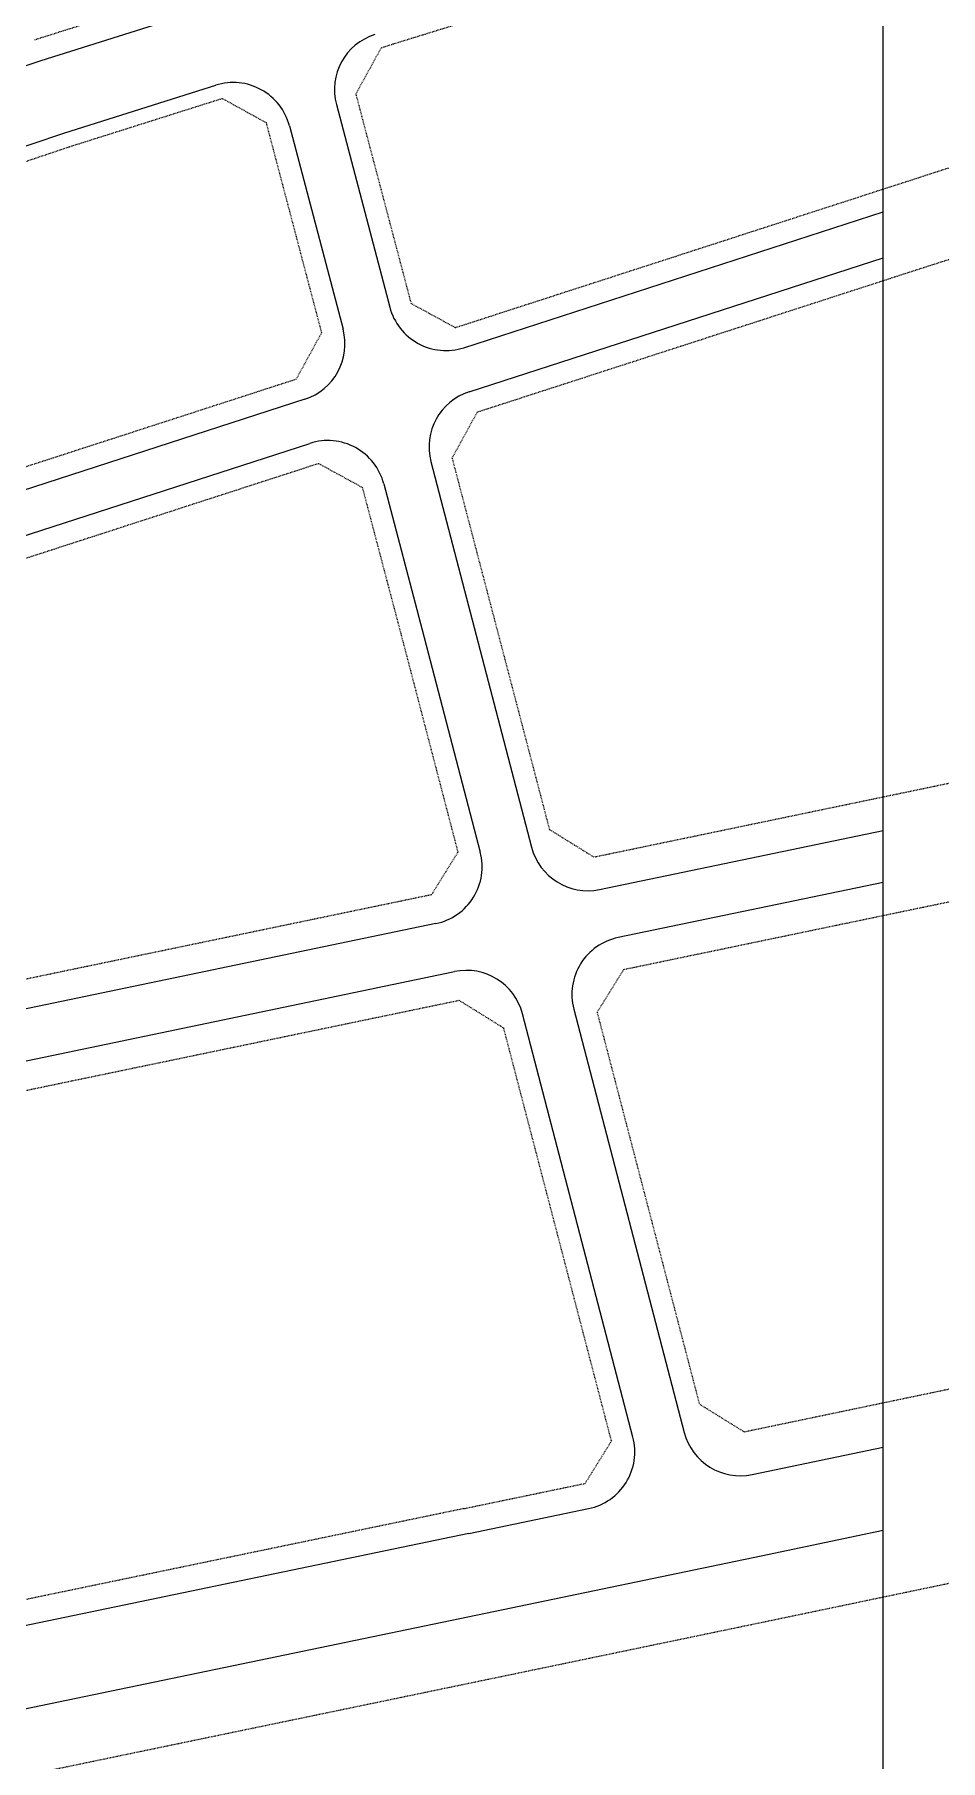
# Model space of a CAD drawing. Header units: millimetres. Extents: x 583747 to 596192, y 2304962 to 2309584.
# Drawn here: x 595781.5 to 595906.3, y 2307166.1 to 2307403.8 of the extents above; entities that cross this region are included whole.
import ezdxf
from ezdxf.xclip import XClip

# ---------------------------------------------------------------- set-up
doc = ezdxf.new("R2010")
doc.units = ezdxf.units.MM
doc.linetypes.add('DASHDOT', pattern=[1, 0.5, -0.25, 0, -0.25])
doc.layers.add('A-PLOT LINE', color=6, linetype='DASHDOT')
doc.layers.add('AFP-KERB-LINE', color=2, linetype='Continuous')
doc.layers.add('KT-DV', color=7, linetype='Continuous', lineweight=0)

# ---------------------------------------------------------------- blocks, each defined once
blk = doc.blocks.new('road')
at = {"layer": 'AFP-KERB-LINE'}
for p, q in [((3672342, 1388139), (3750705, 1449213)), ((3672342, 1388139), (3750705, 1449213)), ((3675118, 1382695), (3754576, 1444623)), ((3675118, 1382695), (3754576, 1444623)), ((3604082, 1405408), (3626522, 1422650)), ((3604082, 1405408), (3626522, 1422650)), ((3644386, 1413599), (3660853, 1389885)), ((3644386, 1413599), (3660853, 1389885)), ((3610554, 1397139), (3627855, 1410432)), ((3610554, 1397139), (3627855, 1410432)), ((3639300, 1408652), (3655827, 1384851)), ((3639300, 1408652), (3655827, 1384851)), ((3543548, 1357131), (3604082, 1405408)), ((3543548, 1357131), (3604082, 1405408)), ((3550344, 1349121), (3610554, 1397139)), ((3550344, 1349121), (3610554, 1397139)), ((3715454, 1324394), (3804927, 1379757)), ((3715454, 1324394), (3804927, 1379757)), ((3810939, 1375246), (3720122, 1319050)), ((3810939, 1375246), (3720122, 1319050)), ((3654174, 1373978), (3557974, 1299002)), ((3654174, 1373978), (3557974, 1299002)), ((3673453, 1371839), (3704662, 1326650)), ((3673453, 1371839), (3704662, 1326650)), ((3559972, 1292952), (3656905, 1368500)), ((3559972, 1292952), (3656905, 1368500)), ((3668394, 1366753), (3680252, 1349676)), ((3668394, 1366753), (3680252, 1349676)), ((3680252, 1349676), (3698244, 1323625)), ((3680252, 1349676), (3698244, 1323625)), ((3883185, 1317232), (3767803, 1245711)), ((3883185, 1317232), (3767803, 1245711)), ((3883185, 1317232), (3767803, 1245711)), ((3883185, 1317232), (3767803, 1245711)), ((3762802, 1255847), (3857083, 1314289)), ((3762802, 1255847), (3857083, 1314289)), ((3762802, 1255847), (3857083, 1314289)), ((3762802, 1255847), (3857083, 1314289)), ((3695871, 1312276), (3589927, 1246721)), ((3695871, 1312276), (3589927, 1246721)), ((3695871, 1312276), (3589927, 1246721)), ((3695871, 1312276), (3589927, 1246721)), ((3593752, 1240856), (3700538, 1306933)), ((3593752, 1240856), (3700538, 1306933)), ((3593752, 1240856), (3700538, 1306933)), ((3593752, 1240856), (3700538, 1306933)), ((3717748, 1307701), (3752004, 1258100)), ((3717748, 1307701), (3752004, 1258100)), ((3717748, 1307701), (3752004, 1258100)), ((3717748, 1307701), (3752004, 1258100)), ((3745585, 1255076), (3711331, 1304676)), ((3745585, 1255076), (3711331, 1304676)), ((3745585, 1255076), (3711331, 1304676)), ((3745585, 1255076), (3711331, 1304676)), ((3728874, 1234857), (3743211, 1243726)), ((3728874, 1234857), (3743211, 1243726)), ((3728874, 1234857), (3743211, 1243726)), ((3728874, 1234857), (3743211, 1243726)), ((3767803, 1245711), (3734793, 1225290)), ((3767803, 1245711), (3734793, 1225290)), ((3767803, 1245711), (3734793, 1225290)), ((3767803, 1245711), (3734793, 1225290)), ((3728874, 1234857), (3635879, 1177370)), ((3728874, 1234857), (3635879, 1177370)), ((3728874, 1234857), (3635879, 1177370)), ((3728874, 1234857), (3635879, 1177370)), ((3734793, 1225290), (3638305, 1165644)), ((3734793, 1225290), (3638305, 1165644)), ((3734793, 1225290), (3638305, 1165644)), ((3734793, 1225290), (3638305, 1165644))]:
    blk.add_line(p, q, dxfattribs=at)
blk.add_lwpolyline([(3745595, 1267381), (3748204, 1263603)], dxfattribs=at)
blk.add_lwpolyline([(3745595, 1267381), (3748204, 1263603)], dxfattribs=at)
blk.add_lwpolyline([(3745595, 1267381), (3748204, 1263603)], dxfattribs=at)
blk.add_lwpolyline([(3745595, 1267381), (3748204, 1263603)], dxfattribs=at)
for centre, start, end in [((3650957, 1418162), 127.7219, 214.77603), ((3650957, 1418162), 127.7219, 214.77603), ((3632729, 1404089), 34.77603, 127.53748), ((3632729, 1404089), 34.77603, 127.53748), ((3667424, 1394448), 214.77603, 307.93222), ((3667424, 1394448), 214.77603, 307.93222), ((3649256, 1380288), 307.93222, 34.77603), ((3649256, 1380288), 307.93222, 34.77603), ((3680036, 1376385), 127.93222, 214.62987), ((3680036, 1376385), 127.93222, 214.62987), ((3661823, 1362190), 34.77603, 127.93222), ((3661823, 1362190), 34.77603, 127.93222), ((3711244, 1331197), 214.62987, 301.74803), ((3711244, 1331197), 214.62987, 301.74803), ((3691661, 1319079), 301.74803, 34.62987), ((3691661, 1319079), 301.74803, 34.62987), ((3724331, 1312247), 121.74803, 214.62987), ((3724331, 1312247), 121.74803, 214.62987), ((3704748, 1300130), 34.62987, 121.74803), ((3704748, 1300130), 34.62987, 121.74803), ((3758587, 1262646), 214.62987, 301.79359), ((3758587, 1262646), 214.62987, 301.79359), ((3758587, 1262646), 214.62987, 301.79359), ((3758587, 1262646), 214.62987, 301.79359), ((3739003, 1250530), 301.74159, 34.62987), ((3739003, 1250530), 301.74159, 34.62987), ((3739003, 1250530), 301.74159, 34.62987), ((3739003, 1250530), 301.74159, 34.62987)]:
    blk.add_arc(centre, 8000, start, end, dxfattribs=at)
blk = doc.blocks.new('PLOT')
at = {"layer": 'A-PLOT LINE', "color": 251}
for p, q in [((3670275, 1390331), (3748902, 1451612)), ((3648882, 1424143), (3671534, 1441325)), ((3677129, 1380459), (3756379, 1442225)), ((3602254, 1407786), (3624694, 1425029)), ((3646422, 1415927), (3647526, 1423093)), ((3647526, 1423093), (3648882, 1424143)), ((3663479, 1391364), (3646422, 1415927)), ((3611787, 1395564), (3629307, 1409026)), ((3629307, 1409026), (3636124, 1407966)), ((3636124, 1407966), (3653210, 1383360)), ((3551638, 1347595), (3611787, 1395564)), ((3670275, 1390331), (3663479, 1391364)), ((3653210, 1383360), (3652118, 1376180)), ((3802944, 1383822), (3713230, 1328310)), ((3676038, 1373278), (3677129, 1380459)), ((3555902, 1301191), (3652118, 1376180)), ((3676038, 1373278), (3706137, 1329793)), ((3812983, 1371218), (3722334, 1315127)), ((3677786, 1347968), (3695353, 1322532)), ((3713230, 1328310), (3706137, 1329793)), ((3693942, 1315787), (3695353, 1322532)), ((3759720, 1260995), (3854152, 1319531)), ((3759720, 1260995), (3854152, 1319531)), ((3722334, 1315127), (3720924, 1308382)), ((3720924, 1308382), (3752628, 1262475)), ((3720924, 1308382), (3752628, 1262475)), ((3702477, 1303429), (3709571, 1301945)), ((3742979, 1253570), (3709571, 1301945)), ((3742979, 1253570), (3709571, 1301945)), ((3759720, 1260995), (3752628, 1262475)), ((3759720, 1260995), (3752628, 1262475)), ((3742979, 1253570), (3741569, 1246826)), ((3742979, 1253570), (3741569, 1246826)), ((3727033, 1237834), (3741569, 1246826)), ((3727033, 1237834), (3741569, 1246826))]:
    blk.add_line(p, q, dxfattribs=at)
for points in [[(4212609, 1471029), (4196841, 1496747), (4192720, 1497729), (3887911, 1309592), (3772537, 1238075), (3739519, 1217649), (3659008, 1167880)], [(3693942, 1315787), (3587846, 1250138), (3580933, 1251739), (3560913, 1283575), (3562195, 1290881), (3658973, 1366308), (3665768, 1365275), (3677786, 1347968)], [(3693942, 1315787), (3587846, 1250138), (3580933, 1251739), (3560913, 1283575), (3562195, 1290881), (3658973, 1366308), (3665768, 1365275), (3677786, 1347968)], [(3727034, 1237834), (3634931, 1180899), (3623868, 1183465), (3594242, 1230576), (3595832, 1237439), (3702477, 1303429)], [(3727034, 1237834), (3634931, 1180899), (3623868, 1183465), (3594242, 1230576), (3595832, 1237439), (3702477, 1303429)]]:
    blk.add_lwpolyline(points, dxfattribs=at)
blk = doc.blocks.new('DV')
ref = blk.add_blockref('PLOT', (-3147123, 179596, 0), dxfattribs=dict(rotation=340.0000000045929))
XClip(ref).set_block_clipping_path([(3437700.5976729654, 868981.9081885163), (3912891.8375199828, 1041937.3750337446), (3715693.8178756535, 1583734.481302836), (3240502.5780286361, 1410779.0144576086)])
at = {"layer": 'AFP-KERB-LINE'}
ref = blk.add_blockref('road', (-3147123, 179596, 0), dxfattribs=dict(at, rotation=340.0000000045929))
XClip(ref).set_block_clipping_path([(3424978.7776903473, 904726.3076186823), (3853099.8617473282, 1060549.6388383387), (3670662.8681027722, 1561791.1594749615), (3242541.7840457913, 1405967.828255306)])

msp = doc.modelspace()

# ---------------------------------------------------------------- block references
at = {"layer": 'KT-DV', "xscale": 0.001, "yscale": 0.001, "zscale": 0.001}
msp.add_blockref('DV', (595062.1, 2307132.69), dxfattribs=at)

doc.saveas('drawing.dxf')
